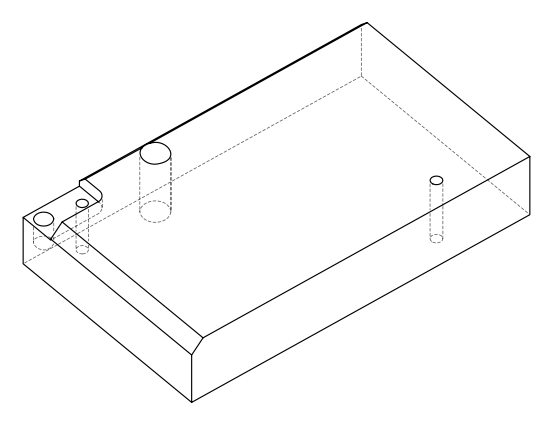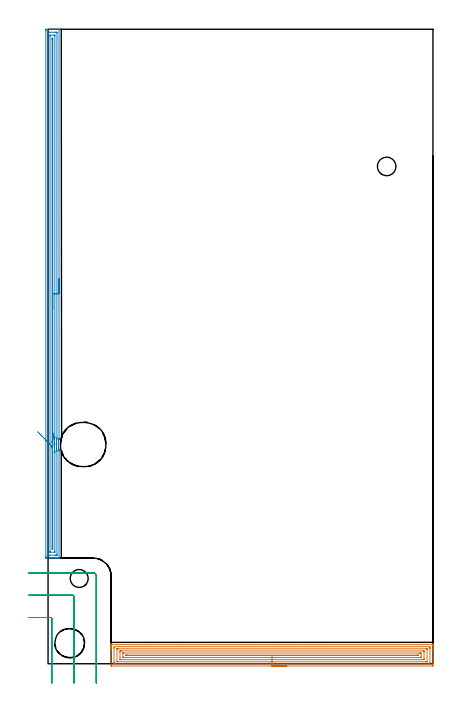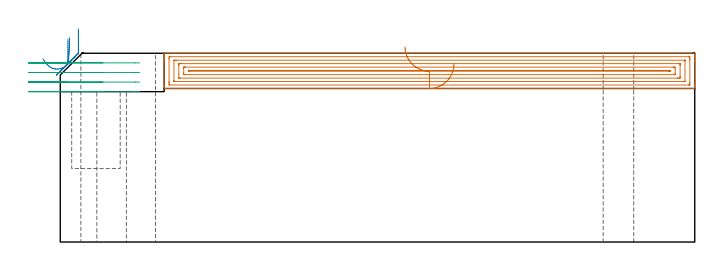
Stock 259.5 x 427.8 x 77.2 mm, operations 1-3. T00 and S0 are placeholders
(PLAN: 13 operations, 9 tool changes, 34.1 min)
(1 AREA_MILL | FG_CHAMFER_SURFACE | UGT0205_001 | 10.6 min | 23233 mm3)
(2 AREA_MILL_1 | FG_CHAMFER_SURFACE_1 | UGT0205_001 | 11.7 min | 14323 mm3)
(3 MILL_CORNER_NOTCH_RECTANGULAR | CORNER_NOTCH_RECTANGULAR | UGT0201_136 | Follow Part, ap 5, ae 75% | 2.41 min | 46102 mm3)
(4 MILL_THROUGH_HOLE_FROM_SOLID_MATERIAL | STEP1HOLE | UGT0201_136 | Circular | 7.43 min | 56394 mm3)
(5 MILL_BLIND_HOLE_FROM_SOLID_MATERIAL | STEP1POCKET | NXT0201_012 | Spiral | 0.51 min | 9658 mm3)
(6 BORE_BLIND_HOLE | STEP1POCKET | UGT0332_076 | 0.14 min | 0 mm3)
(7 SPOT_DRILL | STEP1HOLE_1 | NXT0321_9005460120000 | 0.03 min | 6 mm3)
(8 SPOT_DRILL_1 | STEP1HOLE_2 | NXT0321_9005460120000 | 0.03 min | 1 mm3)
(9 DRILL_THROUGH_HOLE_INTO_CENTER | STEP1HOLE_1 | NXT0301_042 | 0.27 min | 2414 mm3)
(10 DRILL_TO_ENLARGE_THROUGH_HOLE | STEP1HOLE_1 | NXT0301_092 | 0.27 min | 4629 mm3)
(11 DRILL_BLIND_HOLE_INTO_CENTER | STEP1HOLE_2 | NXT0301_022 | 0.04 min | 146 mm3)
(12 GUN_DRILL_THROUGH_HOLE | STEP1HOLE_2 | UGT0307_001 | 0.38 min | 1355 mm3)
(13 SPADE_DRILL_TO_ENLARGE_THROUGH_HOLE | STEP1HOLE_2 | UGT0306_003 | 0.34 min | 7941 mm3)
(TOOL UGT0205_001 | Chamfer Mill 20 x 3 x 45 deg. | D20 FL50 Z2)
(TOOL UGT0201_136 | Carbide End Mill 20.0 | D20 FL30 Z4)
(TOOL NXT0201_012 | ENDMILL 16mm [2P460-1600-NA 1630] | D16 FL38 Z6)
(TOOL UGT0332_076 | 19.75 mm Rough Boring Bar | D19.75)
(TOOL NXT0321_9005460120000 | NC Spot Drill, 142deg, 12mm, Carbide, Uncoated | D12 PA142 FL30 Z2)
(TOOL NXT0301_042 | Carbide Drill 7.1mm [860.1-0710-057A1-MM 2214] | D7.1 PA140 FL85 Z2)
(TOOL NXT0301_092 | Carbide Drill 12.1mm [860.1-1210-061A1-MM 2214] | D12.1 PA140 FL77 Z2)
(TOOL NXT0301_022 | Carbide Drill 5.1mm [860.1-0510-015A1-MM 2214] | D5.1 PA140 FL28 Z2)
(TOOL UGT0307_001 | Gun Drill 5 mm | D5 PA130 FL24 Z1)
(TOOL UGT0306_003 | Spade Drill 12.5mm | D12.5 PA132 FL10 Z2)
(OP 1 AREA_MILL)
G17 G21 G94 G90
T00 M6
G54
G17 G0 G90 X161. Y-1.5 S1061 M3
G43 Z87.2 H0
Z72.8
G94 G1 X160.962 Z71.928 F250.
X160.848 Z71.064
X160.659 Z70.212
X160.397 Z69.38
X160.063 Z68.574
X159.66 Z67.8
X159.191 Z67.064
X158.66 Z66.372
X158.071 Z65.729
X157.428 Z65.14
X156.736 Z64.609
X156. Z64.14
X155.226 Z63.737
X154.42 Z63.403
X153.588 Z63.141
X152.736 Z62.952
X151.872 Z62.838
X151. Z62.8
X43.096 Y-1.499 Z62.801
X42.558 Y-1.494 Z62.803
X42.508 Y-1.491 Z62.806
X42.504 Y-0.959 Z63.338
X42.5 Y-0.366 Z63.931
Y9.695 Z73.989
Y10.285 Z74.581
Y10.583 Z74.879
Y11.173 Z75.469
Y11.471 Z75.766
Y12.068 Z76.368
Y12.359 Z76.658
Y12.536 Z76.836
X42.507 Y12.869 Z77.16
X42.51 Y12.897 Z77.188
X42.65 Y12.9 Z77.2
X259.35
X259.49 Y12.897 Z77.188
X259.493 Y12.869 Z77.16
X259.5 Y12.536 Z76.835
Y12.069 Z76.368
Y11.471 Z75.766
Y10.285 Z74.581
Y9.695 Z73.989
Y-0.366 Z63.931
X259.496 Y-0.959 Z63.338
X259.492 Y-1.491 Z62.806
X259.441 Y-1.494 Z62.803
X258.904 Y-1.5 Z62.8
X151.
Y-0.086 Z64.214
X44.879 Y-0.085 Z64.215
X44.51 Y-0.071 Z64.229
X44.502 Y0.305 Z64.605
X44.5 Y0.817 Z65.117
Y1.195 Z65.495
Y10.583 Z74.883
X44.502 Y10.959 Z75.259
X44.51 Y11.471 Z75.771
X44.865 Y11.485 Z75.785
X44.879 Y11.486 Z75.786
X257.121 Y11.485 Z75.785
X257.49 Y11.471 Z75.771
X257.498 Y11.095 Z75.395
X257.5 Y10.583 Z74.883
Y10.205 Z74.505
Y0.817 Z65.117
X257.498 Y0.441 Z64.741
X257.49 Y-0.071 Z64.229
X257.135 Y-0.085 Z64.215
X257.121 Y-0.086 Z64.214
X151.
Y1.328 Z65.628
X46.663 Y1.329 Z65.629
X46.537 Y1.33 Z65.63
X46.517 Y1.332 Z65.632
X46.512 Y1.334 Z65.634
X46.509 Y1.348 Z65.648
X46.503 Y1.434 Z65.734
X46.501 Y1.542 Z65.842
X46.5 Y1.705 Z66.005
X46.501 Y9.856 Z74.156
X46.507 Y10.019 Z74.319
X46.51 Y10.061 Z74.361
X46.524 Y10.065 Z74.365
X46.569 Y10.068 Z74.368
X46.663 Y10.07 Z74.37
X47.177 Y10.071 Z74.371
X47.555 Y10.072 Z74.372
X255.337 Y10.071 Z74.371
X255.463 Y10.07 Z74.37
X255.483 Y10.068 Z74.368
X255.487 Y10.066 Z74.366
X255.491 Y10.052 Z74.352
X255.497 Y9.966 Z74.266
X255.499 Y9.858 Z74.158
X255.5 Y9.695 Z73.995
X255.499 Y1.544 Z65.844
X255.493 Y1.38 Z65.68
X255.49 Y1.339 Z65.639
X255.476 Y1.335 Z65.635
X255.431 Y1.332 Z65.632
X255.337 Y1.33 Z65.63
X254.823 Y1.329 Z65.629
X254.445 Y1.328 Z65.628
X151.
Y2.743 Z67.043
X49.187
X48.569 Y2.75 Z67.05
X48.51 Y2.76 Z67.06
X48.505 Y2.851 Z67.151
X48.502 Y3.043 Z67.343
X48.5 Y4.368 Z68.668
Y7.92 Z72.22
X48.502 Y8.337 Z72.637
X48.505 Y8.545 Z72.845
X48.51 Y8.644 Z72.944
X48.604 Y8.651 Z72.951
X49.338 Y8.657 Z72.957
X49.489
X252.813
X253.431 Y8.65 Z72.95
X253.49 Y8.64 Z72.94
X253.495 Y8.549 Z72.849
X253.498 Y8.357 Z72.657
X253.5 Y7.973 Z72.273
Y3.48 Z67.78
X253.498 Y3.063 Z67.363
X253.495 Y2.855 Z67.155
X253.49 Y2.756 Z67.056
X253.396 Y2.749 Z67.049
X252.662 Y2.743 Z67.043
X252.511
X151.
Y4.157 Z68.457
X51.334
X51.122 Y4.158 Z68.458
X50.91 Y4.161 Z68.461
X50.51 Y4.169 Z68.469
X50.507 Y4.368 Z68.668
X50.501 Y4.987 Z69.287
X50.5 Y6.763 Z71.063
X50.502 Y7.032 Z71.332
X50.505 Y7.186 Z71.486
X50.509 Y7.224 Z71.524
X50.512 Y7.236 Z71.536
X50.556 Y7.238 Z71.538
X50.697 Y7.241 Z71.541
X50.91 Y7.243 Z71.543
X51.122
X250.666
X250.878 Y7.242 Z71.542
X251.09 Y7.239 Z71.539
X251.49 Y7.231 Z71.531
X251.493 Y7.032 Z71.332
X251.499 Y6.413 Z70.713
X251.5 Y4.637 Z68.937
X251.498 Y4.368 Z68.668
X251.495 Y4.214 Z68.514
X251.491 Y4.176 Z68.476
X251.488 Y4.164 Z68.464
X251.444 Y4.162 Z68.462
X251.303 Y4.159 Z68.459
X251.09 Y4.157 Z68.457
X250.878
X151.
Y5.571 Z69.871
X52.905
X52.587 Y5.573 Z69.873
X52.535 Y5.575 Z69.875
X52.514 Y5.578 Z69.878
X52.51 Y5.587 Z69.887
X52.504 Y5.656 Z69.956
X52.51 Y5.809 Z70.109
X52.521 Y5.822 Z70.122
X52.557 Y5.824 Z70.124
X52.646 Y5.827 Z70.127
X52.905 Y5.828 Z70.128
X53.222 Y5.829 Z70.129
X249.095
X249.413 Y5.827 Z70.127
X249.465 Y5.825 Z70.125
X249.486 Y5.822 Z70.122
X249.49 Y5.813 Z70.113
X249.496 Y5.744 Z70.044
X249.49 Y5.591 Z69.891
X249.479 Y5.578 Z69.878
X249.443 Y5.576 Z69.876
X249.354 Y5.573 Z69.873
X249.095 Y5.572 Z69.872
X248.778 Y5.571 Z69.871
X151.
X150.128 Z69.909
X149.263 Z70.023
X148.412 Z70.212
X147.58 Z70.474
X146.774 Z70.808
X146. Z71.211
X145.264 Z71.68
X144.572 Z72.211
X143.929 Z72.8
X143.34 Z73.443
X142.808 Z74.135
X142.34 Z74.871
X141.937 Z75.645
X141.603 Z76.451
X141.341 Z77.283
X141.152 Z78.135
X141.038 Z79.
X141. Z79.871
G0 Z87.2
M5
M2
(OP 2 AREA_MILL_1)
G17 G21 G94 G90
T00 M6
G54
G17 G0 G90 X7.398 Y259.466 S1061 M3
G43 Z87.2 H0
Z87.198
G94 G1 Y259.428 Z86.326 F250.
Y259.315 Z85.461
Y259.126 Z84.61
Y258.863 Z83.778
Y258.53 Z82.972
Y258.127 Z82.198
Y257.658 Z81.462
Y257.127 Z80.77
Y256.538 Z80.127
Y255.894 Z79.537
Y255.202 Z79.006
Y254.467 Z78.537
Y253.693 Z78.135
Y252.887 Z77.801
Y252.055 Z77.538
Y251.203 Z77.35
Y250.338 Z77.236
Y249.467 Z77.198
X7.396 Y152.125 Z77.196
X7.399 Y151.502 Z77.191
X7.395 Y151.451 Z77.187
X7.394 Y151.443 Z77.186
X7.366 Y151.318 Z77.165
X7.197 Y150.466 Z76.994
X7.192 Y150.44 Z76.988
X7.186 Y150.388 Z76.979
X7.094 Y149.767 Z76.889
X7.062 Y149.547 Z76.856
X7.058 Y149.495 Z76.852
X6.982 Y148.655 Z76.78
X6.961 Y148.209 Z76.758
X6.96 Y148.129 Z76.755
X6.959 Y148.076 Z76.753
X6.952 Y147.749 Z76.752
X6.959 Y147.483 Z76.754
X6.963 Y147.316 Z76.76
X6.98 Y147.027 Z76.773
X6.988 Y146.87 Z76.782
X6.994 Y146.816 Z76.786
X7.071 Y145.978 Z76.868
X7.203 Y145.085 Z77.002
X7.219 Y145.008 Z77.017
X7.272 Y144.751 Z77.068
X7.384 Y144.19 Z77.184
X7.389 Y144.137 Z77.189
X7.392 Y144.083 Z77.192
X7.398 Y143.252 Z77.198
X7.4 Y71.365 Z77.2
X7.397 Y71.209 Z77.188
X7.388 Y71.208 Z77.179
X7.048 Y71.2 Z76.847
X6.695 Z76.494
X6.041 Z75.836
X4.831 Z74.628
X4.275 Z74.069
X-0.746 Z69.051
X-1.024 Y71.201 Z68.773
X-1.253 Y71.204 Z68.545
X-1.492 Y71.209 Z68.306
X-1.494 Y71.337 Z68.303
X-1.499 Y71.812 Z68.301
X-1.5 Y72.293 Z68.3
Y426.776
X-1.499 Y427.188 Z68.301
X-1.494 Y427.663 Z68.304
X-1.492 Y427.791 Z68.306
X-1.024 Y427.8 Z68.773
X4.275 Z74.069
X4.831 Z74.628
X5.158 Z74.954
X5.714 Z75.51
X6.041 Z75.836
X7.048 Z76.847
X7.388 Y427.792 Z77.179
X7.397 Y427.791 Z77.188
X7.4 Y427.635 Z77.2
X7.398 Y249.467 Z77.198
X5.983 Z75.783
X5.982 Y152.234 Z75.782
X5.981 Y152.173 Z75.781
X5.975 Y151.758 Z75.775
X5.913 Y151.41 Z75.713
X5.891 Y151.28 Z75.691
X5.783 Y150.648 Z75.583
X5.744 Y150.388 Z75.544
X5.671 Y149.869 Z75.471
X5.636 Y149.495 Z75.436
X5.598 Y149.05 Z75.398
X5.569 Y148.602 Z75.369
X5.551 Y148.204 Z75.351
X5.545 Y147.709 Z75.345
X5.553 Y147.309 Z75.353
X5.577 Y146.816 Z75.377
X5.614 Y146.355 Z75.414
X5.655 Y145.923 Z75.455
X5.724 Y145.351 Z75.524
X5.77 Y145.03 Z75.57
X5.822 Y144.7 Z75.622
X5.959 Y143.931 Z75.759
X5.977 Y143.823 Z75.777
X5.984 Y143.244 Z75.784
X5.985 Y73.388 Z75.785
X5.984 Y73.284 Z75.784
X5.981 Y73.233 Z75.781
X5.98 Y73.215 Z75.78
X5.944 Y73.21 Z75.744
X5.549 Y73.202 Z75.349
X5.158 Y73.201 Z74.958
X4.668 Y73.2 Z74.468
X1.135 Z70.935
X0.742 Y73.201 Z70.542
X0.25 Y73.202 Z70.05
X0.026 Y73.21 Z69.826
X-0.079 Y73.215 Z69.721
X-0.085 Y73.541 Z69.715
Y73.598
Y425.612
X-0.084 Y425.716 Z69.716
X-0.081 Y425.767 Z69.719
X-0.08 Y425.785 Z69.72
X-0.044 Y425.79 Z69.756
X0.351 Y425.798 Z70.151
X0.742 Y425.799 Z70.542
X1.232 Y425.8 Z71.032
X4.765 Z74.565
X5.158 Z74.958
X5.65 Y425.798 Z75.45
X5.874 Y425.79 Z75.674
X5.979 Y425.785 Z75.779
X5.985 Y425.459 Z75.785
Y425.402
X5.983 Y249.467 Z75.783
X4.569 Z74.369
X4.568 Y153.066 Z74.368
X4.567 Y152.771 Z74.367
X4.562 Y152.173 Z74.362
X4.56 Y152.027 Z74.36
X4.41 Y151.144 Z74.21
X4.295 Y150.388 Z74.095
X4.292 Y150.37 Z74.092
X4.275 Y150.245 Z74.075
X4.212 Y149.559 Z74.012
X4.206 Y149.495 Z74.006
X4.155 Y148.723 Z73.955
X4.149 Y148.602 Z73.949
X4.131 Y147.854 Z73.931
Y147.709
X4.151 Y146.941 Z73.951
X4.158 Y146.816 Z73.958
X4.217 Y145.982 Z74.017
X4.222 Y145.923 Z74.022
X4.275 Y145.415 Z74.075
X4.322 Y145.03 Z74.122
X4.33 Y144.974 Z74.13
X4.463 Y144.137 Z74.263
X4.5 Y143.909 Z74.3
X4.563 Y143.54 Z74.363
X4.566 Y143.244 Z74.366
X4.569 Y142.947 Z74.369
X4.57 Y142.351 Z74.37
Y142.053
X4.571 Y75.977 Z74.371
X4.567 Y75.383 Z74.367
X4.564 Y75.235 Z74.364
X4.559 Y75.21 Z74.359
X4.516 Y75.206 Z74.316
X4.455 Y75.201 Z74.255
X1.806 Z71.606
X1.625 Y75.203 Z71.425
X1.444 Y75.208 Z71.244
X1.335 Y75.213 Z71.135
X1.332 Y75.284 Z71.132
X1.331 Y75.383 Z71.131
X1.329 Y75.683 Z71.129
Y423.023
X1.333 Y423.617 Z71.133
X1.335 Y423.765 Z71.135
X1.341 Y423.79 Z71.141
X1.384 Y423.795 Z71.184
X1.445 Y423.799 Z71.245
X4.094 Y423.8 Z73.894
X4.275 Y423.797 Z74.075
X4.456 Y423.792 Z74.256
X4.565 Y423.787 Z74.365
X4.567 Y423.716 Z74.367
X4.569 Y423.617 Z74.369
X4.571 Y423.317 Z74.371
X4.569 Y249.467 Z74.369
X3.155 Z72.955
X3.153 Y153.066 Z72.953
X3.152 Y152.652 Z72.952
X3.15 Y152.418 Z72.95
X3.147 Y152.293 Z72.947
X2.984 Y151.28 Z72.784
X2.96 Y151.118 Z72.76
X2.924 Y150.86 Z72.724
X2.865 Y150.388 Z72.665
X2.856 Y150.308 Z72.656
X2.833 Y150.059 Z72.633
X2.765 Y149.236 Z72.565
X2.762 Y149.215 Z72.562
X2.75 Y149.128 Z72.55
X2.745 Y149.218 Z72.545
X2.743 Y149.257 Z72.543
Y420.938
X2.744 Y421.175 Z72.544
X2.748 Y421.589 Z72.548
X2.751 Y421.79 Z72.551
X2.95 Y421.791 Z72.75
X3.149 Y421.79 Z72.949
X3.152 Y421.594 Z72.952
X3.156 Y421.176 Z72.956
X3.157 Y420.938 Z72.957
Y420.519
X3.155 Y249.467 Z72.955
Y248.595 Z72.993
Y247.73 Z73.107
Y246.878 Z73.296
Y246.046 Z73.558
Y245.24 Z73.892
Y244.467 Z74.295
Y243.731 Z74.763
Y243.039 Z75.294
Y242.396 Z75.884
Y241.806 Z76.527
Y241.275 Z77.219
Y240.806 Z77.955
Y240.404 Z78.729
Y240.07 Z79.535
Y239.807 Z80.367
Y239.618 Z81.218
Y239.505 Z82.083
Y239.467 Z82.955
G0 Z87.2
X-7.051 Y156.48
Z74.974
G1 X-6.676 Y156.102 Z74.283
X-6.261 Y155.682 Z73.641
X-5.808 Y155.224 Z73.053
X-5.32 Y154.731 Z72.523
X-4.802 Y154.207 Z72.056
X-4.258 Y153.656 Z71.655
X-3.69 Y153.083 Z71.323
X-3.105 Y152.491 Z71.062
X-2.506 Y151.885 Z70.875
X-1.897 Y151.27 Z70.763
X-1.284 Y150.65 Z70.727
X-0.672 Y150.031 Z70.766
X-0.063 Y149.416 Z70.882
X0.535 Y148.811 Z71.072
X1.12 Y148.22 Z71.337
X1.686 Y147.647 Z71.672
X2.23 Y147.098 Z72.076
X2.747 Y146.575 Z72.547
X2.748 Y146.574 Z72.548
X2.798 Y145.923 Z72.598
X2.802 Y145.879 Z72.602
X2.829 Y145.599 Z72.629
X2.889 Y145.03 Z72.689
X2.905 Y144.894 Z72.705
X2.945 Y144.588 Z72.745
X3.012 Y144.137 Z72.812
X3.059 Y143.835 Z72.859
X3.105 Y143.534 Z72.905
X3.149 Y143.244 Z72.949
X3.153 Y142.827 Z72.953
X3.155 Y142.59 Z72.955
X3.157 Y78.062 Z72.957
X3.156 Y77.643 Z72.956
X3.153 Y77.41 Z72.953
X3.149 Y77.21 Z72.949
X2.95 Y77.209 Z72.75
X2.751 Y77.21 Z72.551
X2.748 Y77.406 Z72.548
X2.744 Y77.824 Z72.544
X2.743 Y79.848 Z72.543
Y145.923
X2.746 Y146.568 Z72.546
X2.747 Y146.575 Z72.547
X2.846 Y147.431 Z72.684
X2.943 Y148.271 Z72.896
X3.038 Y149.09 Z73.181
X3.13 Y149.882 Z73.537
X3.218 Y150.639 Z73.961
X3.301 Y151.357 Z74.45
X3.379 Y152.03 Z75.
X3.451 Y152.652 Z75.607
X3.517 Y153.22 Z76.266
X3.576 Y153.728 Z76.972
X3.628 Y154.174 Z77.72
X3.672 Y154.553 Z78.505
X3.708 Y154.862 Z79.32
X3.735 Y155.1 Z80.159
X3.754 Y155.264 Z81.015
X3.765 Y155.354 Z81.883
X3.766 Y155.368 Z82.755
X3.759 Y155.306 Z83.625
G0 Z87.2
M5
M2
(OP 3 MILL_CORNER_NOTCH_RECTANGULAR)
G17 G21 G94 G90
T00 M6
G54
G17 G0 G90 X2.5 Y-13. S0 M3
G43 Z87.2 H0
Z73.275
G94 G1 Y-10. F250.
Y30.205 F500.
G3 X1.505 Y31.2 R1.
G1 X-10.
X-13. F250.
G0 Z87.2
X17.5 Y-13.
Z73.275
G1 Y-10.
Y45.205 F500.
G3 X16.505 Y46.2 R1.
G1 X-10.
X-13. F250.
G0 Z87.2
X32.5 Y-13.
Z73.275
G1 Y-10.
Y59.3 F500.
G3 X30.6 Y61.2 R1.9
G1 X-10.
X-13. F250.
G0 Z87.2
X2.5 Y-13.
Z69.35
G1 Y-10.
Y30.205 F500.
G3 X1.505 Y31.2 R1.
G1 X-10.
X-13. F250.
G0 Z87.2
X17.5 Y-13.
Z69.35
G1 Y-10.
Y45.205 F500.
G3 X16.505 Y46.2 R1.
G1 X-10.
X-13. F250.
G0 Z87.2
X32.5 Y-13.
Z69.35
G1 Y-10.
Y59.3 F500.
G3 X30.6 Y61.2 R1.9
G1 X-10.
X-13. F250.
G0 Z87.2
X2.5 Y-13.
Z65.425
G1 Y-10.
Y30.205 F500.
G3 X1.505 Y31.2 R1.
G1 X-10.
X-13. F250.
G0 Z87.2
X17.5 Y-13.
Z65.425
G1 Y-10.
Y45.205 F500.
G3 X16.505 Y46.2 R1.
G1 X-10.
X-13. F250.
G0 Z87.2
X32.5 Y-13.
Z65.425
G1 Y-10.
Y59.3 F500.
G3 X30.6 Y61.2 R1.9
G1 X-10.
X-13. F250.
G0 Z87.2
X2.5 Y-13.
Z61.5
G1 Y-10.
Y30.205 F500.
G3 X1.505 Y31.2 R1.
G1 X-10.
X-13. F250.
G0 Z87.2
X17.5 Y-13.
Z61.5
G1 Y-10.
Y45.205 F500.
G3 X16.505 Y46.2 R1.
G1 X-10.
X-13. F250.
G0 Z87.2
X32.5 Y-13.
Z61.5
G1 Y-10.
Y59.3 F500.
G3 X30.6 Y61.2 R1.9
G1 X-10.
X-13. F250.
G0 Z87.2
M5
M2
